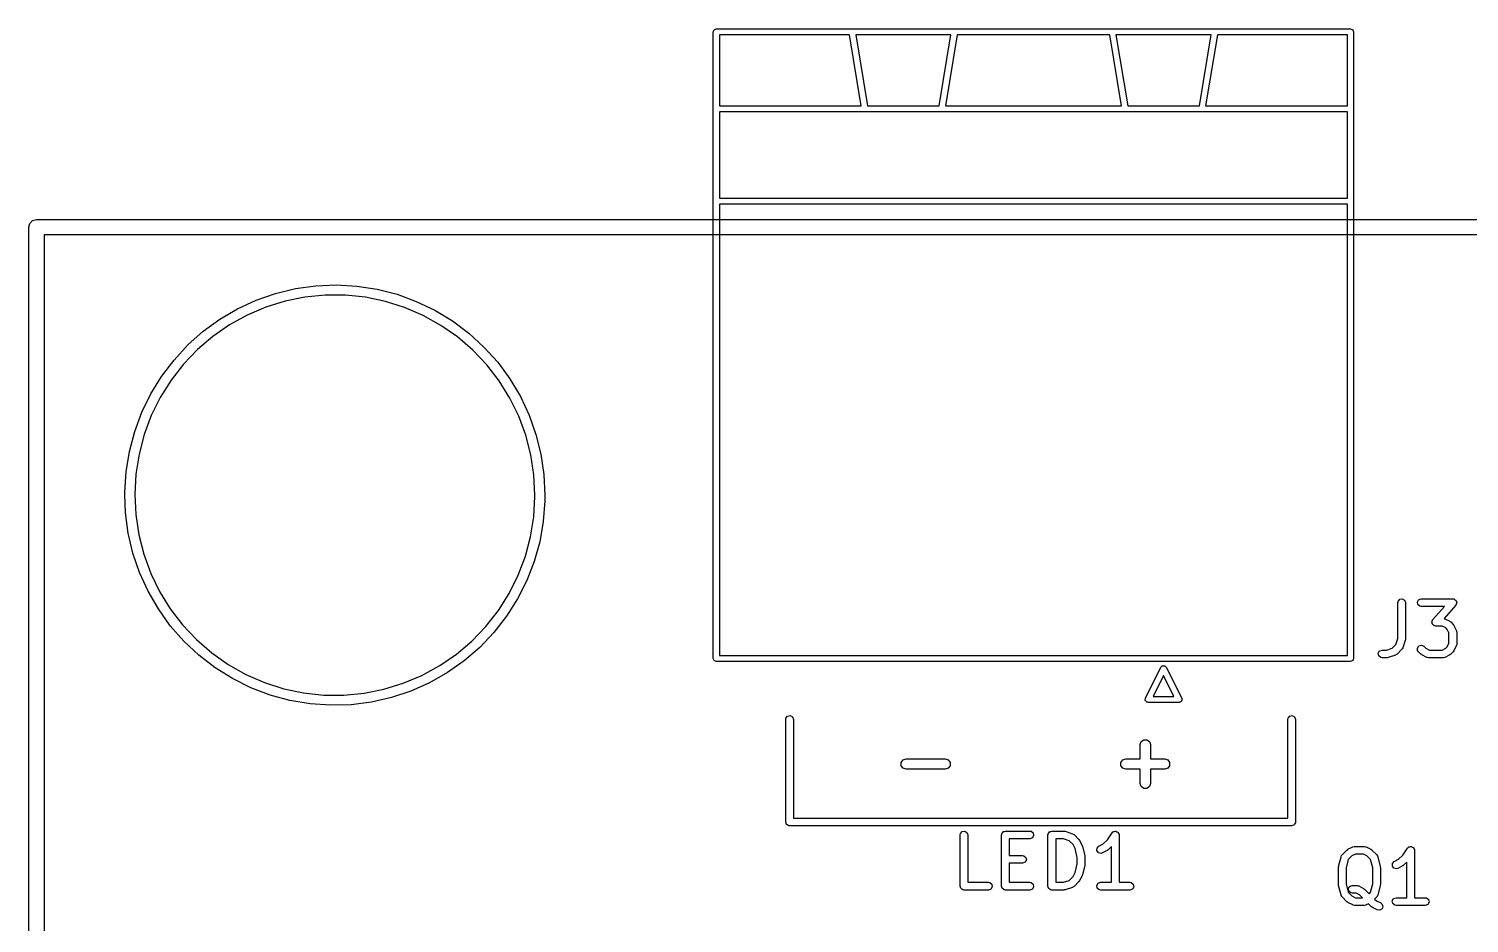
# Model space of a CAD drawing. Extents: x 51 to 223, y -135 to -33.
# Drawn here: x 50.77 to 78.89, y -50.45 to -33.01 of the extents above; entities that cross this region are included whole.
import ezdxf

# ---------------------------------------------------------------- set-up
doc = ezdxf.new("R2010")
doc.units = 0
doc.layers.add('BLACK', color=7, linetype='CONTINUOUS')

msp = doc.modelspace()

# ---------------------------------------------------------------- linework, layer by layer
at = {"layer": 'BLACK', "linetype": 'CONTINUOUS'}
for p, q in [((64.135, -33.065), (64.1526, -33.0226)), ((64.135, -45.285), (64.135, -33.065)), ((64.1526, -33.0226), (64.195, -33.005)), ((64.195, -33.005), (76.575, -33.005)), ((64.255, -33.125), (64.255, -34.505)), ((66.7942, -33.125), (64.255, -33.125)), ((67.0242, -34.505), (66.7942, -33.125)), ((66.9158, -33.125), (67.1458, -34.505)), ((68.7742, -33.125), (66.9158, -33.125)), ((68.5442, -34.505), (68.7742, -33.125)), ((68.8958, -33.125), (68.6658, -34.505)), ((71.8742, -33.125), (68.8958, -33.125)), ((72.1042, -34.505), (71.8742, -33.125)), ((71.9958, -33.125), (72.2258, -34.505)), ((73.8542, -33.125), (71.9958, -33.125)), ((73.6242, -34.505), (73.8542, -33.125)), ((73.9758, -33.125), (73.7458, -34.505)), ((76.515, -33.125), (73.9758, -33.125)), ((76.515, -34.505), (76.515, -33.125)), ((76.575, -33.005), (76.6174, -33.0226)), ((76.6174, -33.0226), (76.635, -33.065)), ((76.635, -33.065), (76.635, -45.285)), ((64.255, -34.505), (67.0242, -34.505)), ((67.1458, -34.505), (68.5442, -34.505)), ((68.6658, -34.505), (72.1042, -34.505)), ((72.2258, -34.505), (73.6242, -34.505)), ((73.7458, -34.505), (76.515, -34.505)), ((76.515, -34.625), (64.255, -34.625)), ((64.255, -34.625), (64.255, -36.305)), ((76.515, -36.305), (76.515, -34.625)), ((64.255, -36.305), (76.515, -36.305)), ((64.255, -36.425), (64.255, -45.225)), ((76.515, -36.425), (64.255, -36.425)), ((76.515, -45.225), (76.515, -36.425)), ((50.775, -36.875), (50.7951, -36.8)), ((50.7951, -36.8), (50.85, -36.7451)), ((50.85, -36.7451), (50.925, -36.725)), ((50.925, -36.725), (222.925, -36.725)), ((50.775, -130.875), (50.775, -36.875)), ((51.075, -37.025), (51.075, -130.725)), ((222.775, -37.025), (51.075, -37.025)), ((55.2141, -38.2985), (55.5924, -38.1667)), ((55.5924, -38.1667), (55.9817, -38.0725)), ((55.9817, -38.0725), (56.3784, -38.0168)), ((56.5592, -38.1996), (56.1661, -38.2388)), ((56.3784, -38.0168), (56.7786, -38)), ((56.9544, -38.2003), (56.5592, -38.1996)), ((56.7786, -38), (57.1786, -38.0224)), ((57.3474, -38.2409), (56.9544, -38.2003)), ((57.1786, -38.0224), (57.5744, -38.0837)), ((57.5744, -38.0837), (57.9624, -38.1833)), ((57.9624, -38.1833), (58.3388, -38.3203)), ((54.5049, -38.6692), (54.8504, -38.4665)), ((54.8504, -38.4665), (55.2141, -38.2985)), ((55.4016, -38.4351), (55.0381, -38.5901)), ((55.7788, -38.3176), (55.4016, -38.4351)), ((56.1661, -38.2388), (55.7788, -38.3176)), ((57.7344, -38.321), (57.3474, -38.2409)), ((58.1112, -38.4398), (57.7344, -38.321)), ((58.4741, -38.5961), (58.1112, -38.4398)), ((58.3388, -38.3203), (58.7001, -38.4934)), ((58.7001, -38.4934), (59.0427, -38.7009)), ((54.1809, -38.9047), (54.5049, -38.6692)), ((54.6922, -38.7811), (54.3673, -39.006)), ((55.0381, -38.5901), (54.6922, -38.7811)), ((58.8194, -38.7883), (58.4741, -38.5961)), ((59.1435, -39.0144), (58.8194, -38.7883)), ((59.0427, -38.7009), (59.3635, -38.9408)), ((53.8813, -39.1706), (54.1809, -38.9047)), ((54.3673, -39.006), (54.0669, -39.2627)), ((59.443, -39.272), (59.1435, -39.0144)), ((59.3635, -38.9408), (59.6593, -39.2109)), ((53.6092, -39.4645), (53.8813, -39.1706)), ((54.0669, -39.2627), (53.7939, -39.5483)), ((59.715, -39.5587), (59.443, -39.272)), ((59.6593, -39.2109), (59.9273, -39.5086)), ((53.367, -39.7836), (53.6092, -39.4645)), ((53.7939, -39.5483), (53.5511, -39.8601)), ((59.9567, -39.8713), (59.715, -39.5587)), ((59.9273, -39.5086), (60.165, -39.8311)), ((53.1571, -40.1248), (53.367, -39.7836)), ((53.5511, -39.8601), (53.3412, -40.1949)), ((60.1655, -40.2068), (59.9567, -39.8713)), ((60.165, -39.8311), (60.3702, -40.1751)), ((52.9815, -40.4848), (53.1571, -40.1248)), ((53.3412, -40.1949), (53.1661, -40.5491)), ((60.3702, -40.1751), (60.5407, -40.5376)), ((52.8418, -40.8603), (52.9815, -40.4848)), ((60.3393, -40.5616), (60.1655, -40.2068)), ((53.1661, -40.5491), (53.0277, -40.9192)), ((60.4764, -40.9322), (60.3393, -40.5616)), ((60.5407, -40.5376), (60.6751, -40.9149)), ((52.7395, -41.2475), (52.8418, -40.8603)), ((53.0277, -40.9192), (52.9274, -41.3014)), ((60.5753, -41.3148), (60.4764, -40.9322)), ((60.6751, -40.9149), (60.772, -41.3036)), ((52.6755, -41.643), (52.7395, -41.2475)), ((52.9274, -41.3014), (52.8663, -41.6918)), ((60.6351, -41.7054), (60.5753, -41.3148)), ((60.772, -41.3036), (60.8305, -41.6999)), ((52.6503, -42.0428), (52.6755, -41.643)), ((52.8663, -41.6918), (52.8449, -42.0864)), ((60.6551, -42.1), (60.6351, -41.7054)), ((60.8305, -41.6999), (60.8501, -42.1)), ((52.6518, -42.0864), (52.6503, -42.0428)), ((52.6643, -42.4431), (52.6518, -42.0864)), ((52.8449, -42.0864), (52.8635, -42.4811)), ((60.6322, -42.5217), (60.655, -42.1273)), ((60.655, -42.1273), (60.6551, -42.1)), ((60.8501, -42.1), (60.8485, -42.2145)), ((52.7173, -42.8401), (52.6643, -42.4431)), ((60.8485, -42.2145), (60.8177, -42.6139)), ((52.8635, -42.4811), (52.922, -42.8719)), ((60.5698, -42.9119), (60.6322, -42.5217)), ((60.8177, -42.6139), (60.7482, -43.0084)), ((52.8088, -43.2301), (52.7173, -42.8401)), ((52.922, -42.8719), (53.0196, -43.2548)), ((60.4682, -43.2938), (60.5698, -42.9119)), ((60.7482, -43.0084), (60.6405, -43.3942)), ((52.9378, -43.6093), (52.8088, -43.2301)), ((53.0196, -43.2548), (53.1553, -43.6258)), ((60.3285, -43.6634), (60.4682, -43.2938)), ((60.6405, -43.3942), (60.4956, -43.7677)), ((53.1033, -43.9741), (52.9378, -43.6093)), ((53.1553, -43.6258), (53.3279, -43.9813)), ((60.1522, -44.017), (60.3285, -43.6634)), ((60.4956, -43.7677), (60.315, -44.1252)), ((53.3036, -44.321), (53.1033, -43.9741)), ((53.3279, -43.9813), (53.5356, -44.3175)), ((59.941, -44.351), (60.1522, -44.017)), ((60.315, -44.1252), (60.1004, -44.4634)), ((77.5012, -44.1717), (77.5342, -44.1324)), ((77.5342, -44.1324), (77.5847, -44.1235)), ((77.5847, -44.1235), (77.6291, -44.1492)), ((77.8788, -44.1844), (77.9044, -44.1399)), ((77.9044, -44.1399), (77.9526, -44.1224)), ((77.9526, -44.1224), (78.5717, -44.1224)), ((78.5717, -44.1224), (78.5828, -44.1243)), ((78.5828, -44.1243), (78.5862, -44.1238)), ((78.5862, -44.1238), (78.5889, -44.1254)), ((78.5889, -44.1254), (78.5973, -44.1269)), ((78.5973, -44.1269), (78.6128, -44.1399)), ((78.6128, -44.1399), (78.6301, -44.1504)), ((53.5368, -44.6468), (53.3036, -44.321)), ((53.5356, -44.3175), (53.7761, -44.631)), ((59.6972, -44.662), (59.941, -44.351)), ((77.4967, -44.1974), (77.5012, -44.1717)), ((77.4967, -44.8995), (77.4967, -44.1974)), ((77.6291, -44.1492), (77.6467, -44.1974)), ((77.6467, -44.1974), (77.6467, -44.9117)), ((77.8877, -44.2349), (77.8788, -44.1844)), ((77.927, -44.2679), (77.8877, -44.2349)), ((77.9526, -44.2724), (77.927, -44.2679)), ((78.4064, -44.2724), (77.9526, -44.2724)), ((78.1819, -44.5289), (78.4064, -44.2724)), ((78.6281, -44.2468), (78.4006, -44.5068)), ((78.6354, -44.2279), (78.6281, -44.2468)), ((78.6301, -44.1504), (78.632, -44.156)), ((78.632, -44.156), (78.6366, -44.1599)), ((78.6455, -44.2104), (78.6354, -44.2279)), ((78.6366, -44.1599), (78.6401, -44.1798)), ((78.6401, -44.1798), (78.6466, -44.1989)), ((78.6466, -44.1989), (78.6445, -44.2045)), ((78.6445, -44.2045), (78.6455, -44.2104)), ((53.8007, -44.9482), (53.5368, -44.6468)), ((53.7761, -44.631), (54.0471, -44.9185)), ((59.4232, -44.9467), (59.6972, -44.662)), ((60.1004, -44.4634), (59.8537, -44.7791)), ((78.1633, -44.5768), (78.1655, -44.5712)), ((78.1699, -44.5959), (78.1633, -44.5768)), ((78.1645, -44.5653), (78.1746, -44.5478)), ((78.1655, -44.5712), (78.1645, -44.5653)), ((78.1734, -44.6158), (78.1699, -44.5959)), ((78.178, -44.6197), (78.1734, -44.6158)), ((78.1746, -44.5478), (78.1819, -44.5289)), ((78.1799, -44.6253), (78.178, -44.6197)), ((78.1972, -44.6358), (78.1799, -44.6253)), ((78.2127, -44.6488), (78.1972, -44.6358)), ((78.2211, -44.6503), (78.2127, -44.6488)), ((78.2238, -44.6519), (78.2211, -44.6503)), ((78.2272, -44.6514), (78.2238, -44.6519)), ((78.2383, -44.6533), (78.2272, -44.6514)), ((78.3635, -44.6533), (78.2383, -44.6533)), ((78.432, -44.6876), (78.3635, -44.6533)), ((78.4006, -44.5068), (78.4068, -44.5079)), ((78.4068, -44.5079), (78.4103, -44.5107)), ((78.4103, -44.5107), (78.4147, -44.5113)), ((78.4147, -44.5113), (78.51, -44.5589)), ((78.4624, -44.718), (78.432, -44.6876)), ((78.51, -44.5589), (78.528, -44.5722)), ((78.528, -44.5722), (78.5295, -44.5729)), ((78.5295, -44.5729), (78.5771, -44.6205)), ((78.5771, -44.6205), (78.5899, -44.6389)), ((78.5899, -44.6389), (78.5911, -44.64)), ((78.5911, -44.64), (78.6387, -44.7353)), ((54.0927, -45.2224), (53.8007, -44.9482)), ((54.0471, -44.9185), (54.3458, -45.1773)), ((59.1219, -45.2023), (59.4232, -44.9467)), ((59.8537, -44.7791), (59.5775, -45.0692)), ((77.4585, -45.014), (77.4967, -44.8995)), ((77.6428, -44.9354), (77.5952, -45.0782)), ((77.6467, -44.9117), (77.6428, -44.9337)), ((77.6428, -44.9337), (77.6428, -44.9354)), ((78.4967, -44.7865), (78.4624, -44.718)), ((78.4967, -44.9892), (78.4967, -44.7865)), ((78.6387, -44.7353), (78.6462, -44.7602)), ((78.6462, -44.7602), (78.6451, -44.7646)), ((78.6451, -44.7646), (78.6467, -44.7688)), ((78.6467, -44.7688), (78.6467, -45.0069)), ((54.41, -45.4668), (54.0927, -45.2224)), ((54.3458, -45.1773), (54.6691, -45.4045)), ((58.7962, -45.4261), (59.1219, -45.2023)), ((59.5775, -45.0692), (59.2743, -45.3309)), ((64.255, -45.225), (76.515, -45.225)), ((77.1169, -45.1844), (77.1425, -45.1399)), ((77.1258, -45.2349), (77.1169, -45.1844)), ((77.1651, -45.2679), (77.1258, -45.2349)), ((77.1425, -45.1399), (77.1907, -45.1224)), ((77.1907, -45.1224), (77.2738, -45.1224)), ((77.2738, -45.1224), (77.3883, -45.0842)), ((77.4525, -45.2209), (77.3097, -45.2685)), ((77.3883, -45.0842), (77.4585, -45.014)), ((77.456, -45.2181), (77.4525, -45.2209)), ((77.4605, -45.2177), (77.456, -45.2181)), ((77.4818, -45.2028), (77.4605, -45.2177)), ((77.5771, -45.1076), (77.4818, -45.2028)), ((77.579, -45.1035), (77.5771, -45.1076)), ((77.5828, -45.1011), (77.579, -45.1035)), ((77.5952, -45.0782), (77.5828, -45.1011)), ((77.8802, -45.0827), (77.9096, -45.0407)), ((77.8846, -45.1338), (77.8802, -45.0827)), ((77.8996, -45.1552), (77.8846, -45.1338)), ((77.9472, -45.2028), (77.8996, -45.1552)), ((77.9096, -45.0407), (77.9592, -45.0274)), ((77.9487, -45.2035), (77.9472, -45.2028)), ((77.9667, -45.2168), (77.9487, -45.2035)), ((77.9592, -45.0274), (78.0057, -45.0491)), ((78.0619, -45.2645), (77.9667, -45.2168)), ((78.0057, -45.0491), (78.0447, -45.0881)), ((78.0447, -45.0881), (78.1132, -45.1224)), ((78.0664, -45.265), (78.0619, -45.2645)), ((78.0698, -45.2679), (78.0664, -45.265)), ((78.1132, -45.1224), (78.3635, -45.1224)), ((78.3635, -45.1224), (78.432, -45.0881)), ((78.4147, -45.2645), (78.3898, -45.2719)), ((78.51, -45.2168), (78.4147, -45.2645)), ((78.432, -45.0881), (78.4624, -45.0577)), ((78.4624, -45.0577), (78.4967, -44.9892)), ((78.5111, -45.2157), (78.51, -45.2168)), ((78.5295, -45.2028), (78.5111, -45.2157)), ((78.5771, -45.1552), (78.5295, -45.2028)), ((78.5778, -45.1537), (78.5771, -45.1552)), ((78.5911, -45.1357), (78.5778, -45.1537)), ((78.6387, -45.0404), (78.5911, -45.1357)), ((78.6393, -45.036), (78.6387, -45.0404)), ((78.6421, -45.0326), (78.6393, -45.036)), ((78.6467, -45.0069), (78.6421, -45.0326)), ((54.7497, -45.679), (54.41, -45.4668)), ((54.6691, -45.4045), (55.0137, -45.5978)), ((58.4496, -45.6158), (58.7962, -45.4261)), ((59.2743, -45.3309), (58.9469, -45.5618)), ((64.1526, -45.3274), (64.135, -45.285)), ((64.195, -45.345), (64.1526, -45.3274)), ((76.575, -45.345), (64.195, -45.345)), ((72.5713, -46.0582), (72.8713, -45.4582)), ((72.8713, -45.4582), (72.8857, -45.4457)), ((72.8857, -45.4457), (72.8982, -45.4313)), ((72.8982, -45.4313), (72.9026, -45.431)), ((72.9026, -45.431), (72.906, -45.4281)), ((72.906, -45.4281), (72.925, -45.4294)), ((72.925, -45.4294), (72.944, -45.4281)), ((72.944, -45.4281), (72.9474, -45.431)), ((72.9474, -45.431), (72.9518, -45.4313)), ((72.9518, -45.4313), (72.9643, -45.4457)), ((72.9643, -45.4457), (72.9787, -45.4582)), ((72.9787, -45.4582), (73.2787, -46.0582)), ((76.6174, -45.3274), (76.575, -45.345)), ((76.635, -45.285), (76.6174, -45.3274)), ((77.1907, -45.2724), (77.1651, -45.2679)), ((77.286, -45.2724), (77.1907, -45.2724)), ((77.2875, -45.2718), (77.286, -45.2724)), ((77.3097, -45.2685), (77.2875, -45.2718)), ((78.0955, -45.2724), (78.0698, -45.2679)), ((78.3812, -45.2724), (78.0955, -45.2724)), ((78.3854, -45.2708), (78.3812, -45.2724)), ((78.3898, -45.2719), (78.3854, -45.2708)), ((55.1085, -45.8572), (54.7497, -45.679)), ((55.0137, -45.5978), (55.376, -45.7554)), ((55.376, -45.7554), (55.7525, -45.8755)), ((57.7079, -45.8858), (58.0856, -45.7696)), ((58.0856, -45.7696), (58.4496, -45.6158)), ((58.5986, -45.7597), (58.2327, -45.9226)), ((58.9469, -45.5618), (58.5986, -45.7597)), ((72.925, -45.6192), (72.7221, -46.025)), ((73.1279, -46.025), (72.925, -45.6192)), ((55.483, -45.9994), (55.1085, -45.8572)), ((55.8696, -46.1044), (55.483, -45.9994)), ((55.7525, -45.8755), (56.1391, -45.957)), ((56.2645, -46.1712), (55.8696, -46.1044)), ((56.1391, -45.957), (56.532, -45.999)), ((56.532, -45.999), (56.9271, -46.0011)), ((56.9271, -46.0011), (57.3205, -45.9632)), ((57.3205, -45.9632), (57.7079, -45.8858)), ((57.8526, -46.049), (57.462, -46.1378)), ((58.2327, -45.9226), (57.8526, -46.049)), ((72.565, -46.085), (72.5703, -46.0721)), ((72.5688, -46.0941), (72.565, -46.085)), ((72.5681, -46.104), (72.5688, -46.0941)), ((72.5772, -46.1145), (72.5681, -46.104)), ((72.5703, -46.0721), (72.5713, -46.0582)), ((72.7221, -46.025), (73.1279, -46.025)), ((73.2819, -46.104), (73.2728, -46.1145)), ((73.2787, -46.0582), (73.2797, -46.0721)), ((73.2797, -46.0721), (73.285, -46.085)), ((73.285, -46.085), (73.2812, -46.0941)), ((73.2812, -46.0941), (73.2819, -46.104)), ((56.6641, -46.1992), (56.2645, -46.1712)), ((57.0646, -46.188), (56.6641, -46.1992)), ((57.462, -46.1378), (57.0646, -46.188)), ((72.5826, -46.1274), (72.5772, -46.1145)), ((72.5917, -46.1312), (72.5826, -46.1274)), ((72.5982, -46.1387), (72.5917, -46.1312)), ((72.6121, -46.1397), (72.5982, -46.1387)), ((72.625, -46.145), (72.6121, -46.1397)), ((73.225, -46.145), (72.625, -46.145)), ((73.2379, -46.1397), (73.225, -46.145)), ((73.2518, -46.1387), (73.2379, -46.1397)), ((73.2583, -46.1312), (73.2518, -46.1387)), ((73.2674, -46.1274), (73.2583, -46.1312)), ((73.2728, -46.1145), (73.2674, -46.1274)), ((65.55, -46.475), (65.5545, -46.4493)), ((65.55, -48.475), (65.55, -46.475)), ((65.5545, -46.4493), (65.5875, -46.41)), ((65.5875, -46.41), (65.638, -46.4011)), ((65.638, -46.4011), (65.6825, -46.4268)), ((65.6825, -46.4268), (65.7, -46.475)), ((65.7, -46.475), (65.7, -48.4)), ((75.35, -46.475), (75.3545, -46.4493)), ((75.35, -48.4), (75.35, -46.475)), ((75.3545, -46.4493), (75.3875, -46.41)), ((75.3875, -46.41), (75.438, -46.4011)), ((75.438, -46.4011), (75.4825, -46.4268)), ((75.4825, -46.4268), (75.5, -46.475)), ((75.5, -46.475), (75.5, -48.475)), ((72.4679, -46.9655), (72.487, -46.9067)), ((72.487, -46.9067), (72.537, -46.8704)), ((72.537, -46.8704), (72.5988, -46.8704)), ((72.5988, -46.8704), (72.6488, -46.9067)), ((72.6488, -46.9067), (72.6679, -46.9655)), ((72.4679, -47.2464), (72.4679, -46.9655)), ((72.6679, -46.9655), (72.6679, -47.2464)), ((67.8061, -47.3155), (67.8424, -47.2655)), ((67.8061, -47.3773), (67.8061, -47.3155)), ((67.8424, -47.4273), (67.8061, -47.3773)), ((67.8424, -47.2655), (67.9012, -47.2464)), ((67.9012, -47.4464), (67.8424, -47.4273)), ((67.9012, -47.2464), (68.6631, -47.2464)), ((68.6631, -47.4464), (67.9012, -47.4464)), ((68.6631, -47.2464), (68.7219, -47.2655)), ((68.7219, -47.4273), (68.6631, -47.4464)), ((68.7219, -47.2655), (68.7582, -47.3155)), ((68.7582, -47.3773), (68.7219, -47.4273)), ((68.7582, -47.3155), (68.7582, -47.3773)), ((72.0918, -47.3155), (72.1281, -47.2655)), ((72.0918, -47.3773), (72.0918, -47.3155)), ((72.1281, -47.4273), (72.0918, -47.3773)), ((72.1281, -47.2655), (72.1869, -47.2464)), ((72.1869, -47.4464), (72.1281, -47.4273)), ((72.1869, -47.2464), (72.4679, -47.2464)), ((72.4679, -47.4464), (72.1869, -47.4464)), ((72.4679, -47.7274), (72.4679, -47.4464)), ((72.6679, -47.2464), (72.9488, -47.2464)), ((72.9488, -47.4464), (72.6679, -47.4464)), ((72.6679, -47.4464), (72.6679, -47.7274)), ((72.9488, -47.2464), (73.0076, -47.2655)), ((73.0076, -47.4273), (72.9488, -47.4464)), ((73.0076, -47.2655), (73.0439, -47.3155)), ((73.0439, -47.3773), (73.0076, -47.4273)), ((73.0439, -47.3155), (73.0439, -47.3773)), ((72.487, -47.7862), (72.4679, -47.7274)), ((72.537, -47.8225), (72.487, -47.7862)), ((72.6488, -47.7862), (72.5988, -47.8225)), ((72.6679, -47.7274), (72.6488, -47.7862)), ((72.5988, -47.8225), (72.537, -47.8225)), ((65.5567, -48.4933), (65.55, -48.475)), ((65.56, -48.5125), (65.5567, -48.4933)), ((65.5652, -48.5168), (65.56, -48.5125)), ((65.5675, -48.5232), (65.5652, -48.5168)), ((65.5844, -48.533), (65.5675, -48.5232)), ((65.5993, -48.5455), (65.5844, -48.533)), ((65.6091, -48.5472), (65.5993, -48.5455)), ((65.612, -48.5489), (65.6091, -48.5472)), ((65.6153, -48.5483), (65.612, -48.5489)), ((65.625, -48.55), (65.6153, -48.5483)), ((75.425, -48.55), (65.625, -48.55)), ((65.7, -48.4), (75.35, -48.4)), ((75.4433, -48.5433), (75.425, -48.55)), ((75.4625, -48.54), (75.4433, -48.5433)), ((75.4668, -48.5348), (75.4625, -48.54)), ((75.4732, -48.5325), (75.4668, -48.5348)), ((75.483, -48.5156), (75.4732, -48.5325)), ((75.4955, -48.5007), (75.483, -48.5156)), ((75.4972, -48.4909), (75.4955, -48.5007)), ((75.4989, -48.488), (75.4972, -48.4909)), ((75.5, -48.475), (75.4983, -48.4847)), ((75.4983, -48.4847), (75.4989, -48.488)), ((68.9548, -48.7274), (68.9593, -48.7017)), ((68.9548, -49.7274), (68.9548, -48.7274)), ((68.9593, -48.7017), (68.9923, -48.6624)), ((68.9923, -48.6624), (69.0428, -48.6535)), ((69.0428, -48.6535), (69.0872, -48.6792)), ((69.0872, -48.6792), (69.1048, -48.7274)), ((69.1048, -48.7274), (69.1048, -49.6524)), ((69.7643, -48.7274), (69.766, -48.7176)), ((69.7643, -49.7274), (69.7643, -48.7274)), ((69.7654, -48.7144), (69.7671, -48.7115)), ((69.766, -48.7176), (69.7654, -48.7144)), ((69.7671, -48.7115), (69.7688, -48.7017)), ((69.7688, -48.7017), (69.7813, -48.6868)), ((69.7813, -48.6868), (69.7911, -48.6699)), ((69.7911, -48.6699), (69.7974, -48.6676)), ((69.7974, -48.6676), (69.8018, -48.6624)), ((69.8018, -48.6624), (69.821, -48.659)), ((69.821, -48.659), (69.8393, -48.6524)), ((69.8393, -48.6524), (70.3155, -48.6524)), ((70.3155, -48.8024), (69.9143, -48.8024)), ((69.9143, -48.8024), (69.9143, -49.1286)), ((70.3155, -48.6524), (70.3411, -48.6569)), ((70.3637, -48.7848), (70.3155, -48.8024)), ((70.3411, -48.6569), (70.3804, -48.6899)), ((70.3893, -48.7404), (70.3637, -48.7848)), ((70.3804, -48.6899), (70.3893, -48.7404)), ((70.669, -48.7274), (70.6708, -48.7176)), ((70.669, -49.7274), (70.669, -48.7274)), ((70.6702, -48.7144), (70.6719, -48.7115)), ((70.6708, -48.7176), (70.6702, -48.7144)), ((70.6719, -48.7115), (70.6736, -48.7017)), ((70.6736, -48.7017), (70.6861, -48.6868)), ((70.6861, -48.6868), (70.6958, -48.6699)), ((70.6958, -48.6699), (70.7022, -48.6676)), ((70.7022, -48.6676), (70.7065, -48.6624)), ((70.7065, -48.6624), (70.7257, -48.659)), ((70.7257, -48.659), (70.744, -48.6524)), ((70.744, -48.6524), (70.9821, -48.6524)), ((70.819, -48.8024), (70.819, -49.6524)), ((70.97, -48.8024), (70.819, -48.8024)), ((71.0845, -48.8406), (70.97, -48.8024)), ((70.9821, -48.6524), (71.0042, -48.6563)), ((71.0042, -48.6563), (71.0059, -48.6562)), ((71.0059, -48.6562), (71.1487, -48.7038)), ((71.1586, -48.9147), (71.0845, -48.8406)), ((71.1487, -48.7038), (71.1716, -48.7163)), ((71.1971, -48.9917), (71.1586, -48.9147)), ((71.1716, -48.7163), (71.174, -48.7201)), ((71.174, -48.7201), (71.178, -48.722)), ((71.178, -48.722), (71.2733, -48.8172)), ((71.2733, -48.8172), (71.2861, -48.8356)), ((71.2861, -48.8356), (71.2873, -48.8367)), ((71.2873, -48.8367), (71.3349, -48.9319)), ((71.6629, -48.946), (71.7472, -48.9038)), ((71.7472, -48.9038), (71.8286, -48.8225)), ((71.8286, -48.8225), (71.9197, -48.6858)), ((71.9197, -48.6858), (71.9377, -48.6669)), ((71.9377, -48.6669), (71.9419, -48.6657)), ((71.9419, -48.6657), (71.9446, -48.6624)), ((71.9446, -48.6624), (71.9661, -48.6586)), ((71.9661, -48.6586), (71.987, -48.6525)), ((71.987, -48.6525), (71.9909, -48.6543)), ((71.9909, -48.6543), (71.9952, -48.6535)), ((71.9952, -48.6535), (72.014, -48.6644)), ((72.014, -48.6644), (72.0339, -48.6731)), ((72.0339, -48.6731), (72.0359, -48.677)), ((72.0359, -48.677), (72.0396, -48.6792)), ((72.0396, -48.6792), (72.047, -48.6996)), ((72.047, -48.6996), (72.0567, -48.7191)), ((72.0567, -48.7191), (72.0557, -48.7233)), ((72.0557, -48.7233), (72.0571, -48.7274)), ((72.0571, -48.7274), (72.0571, -49.6524)), ((69.9143, -49.1286), (70.1726, -49.1286)), ((70.1726, -49.1286), (70.1983, -49.1331)), ((70.1983, -49.1331), (70.2376, -49.1661)), ((70.2376, -49.1661), (70.2465, -49.2166)), ((71.2405, -49.1652), (71.1971, -48.9917)), ((71.2405, -49.2896), (71.2405, -49.1652)), ((71.3349, -48.9319), (71.3386, -48.9443)), ((71.3386, -48.9443), (71.3406, -48.9473)), ((71.3406, -48.9473), (71.3882, -49.1378)), ((71.3882, -49.1378), (71.3893, -49.1527)), ((71.3893, -49.1527), (71.3905, -49.156)), ((71.3905, -49.156), (71.3905, -49.2988)), ((71.6245, -49.0345), (71.6276, -48.9833)), ((71.6551, -49.0757), (71.6245, -49.0345)), ((71.6276, -48.9833), (71.6629, -48.946)), ((71.705, -49.0876), (71.6551, -49.0757)), ((71.73, -49.0802), (71.705, -49.0876)), ((71.8252, -49.0326), (71.73, -49.0802)), ((71.8263, -49.0314), (71.8252, -49.0326)), ((71.8447, -49.0185), (71.8263, -49.0314)), ((71.9071, -48.9561), (71.8447, -49.0185)), ((71.9071, -49.6524), (71.9071, -48.9561)), ((76.3427, -49.3425), (76.3903, -49.152)), ((76.3903, -49.152), (76.4009, -49.1283)), ((76.4009, -49.1283), (76.4069, -49.1239)), ((76.4069, -49.1239), (76.4101, -49.1172)), ((76.4101, -49.1172), (76.5053, -49.022)), ((76.5053, -49.022), (76.5237, -49.0091)), ((76.5237, -49.0091), (76.5248, -49.0079)), ((76.5248, -49.0079), (76.62, -48.9603)), ((76.6028, -49.1366), (76.5308, -49.2086)), ((76.6713, -49.1024), (76.6028, -49.1366)), ((76.62, -48.9603), (76.645, -48.9529)), ((76.645, -48.9529), (76.6494, -48.9539)), ((76.6494, -48.9539), (76.6536, -48.9524)), ((76.6536, -48.9524), (76.844, -48.9524)), ((76.8263, -49.1024), (76.6713, -49.1024)), ((76.8949, -49.1366), (76.8263, -49.1024)), ((76.844, -48.9524), (76.8697, -48.9569)), ((76.8697, -48.9569), (76.8731, -48.9598)), ((76.8731, -48.9598), (76.8776, -48.9603)), ((76.8776, -48.9603), (76.9728, -49.0079)), ((76.9668, -49.2086), (76.8949, -49.1366)), ((76.9728, -49.0079), (76.9908, -49.0213)), ((76.9908, -49.0213), (76.9923, -49.022)), ((76.9923, -49.022), (77.0876, -49.1172)), ((77.0876, -49.1172), (77.1025, -49.1385)), ((77.1025, -49.1385), (77.1031, -49.1459)), ((77.1031, -49.1459), (77.1073, -49.152)), ((77.1073, -49.152), (77.1549, -49.3425)), ((77.5139, -49.2038), (77.5953, -49.1225)), ((77.5953, -49.1225), (77.6864, -48.9858)), ((77.6864, -48.9858), (77.7044, -48.9669)), ((77.7044, -48.9669), (77.7085, -48.9657)), ((77.7085, -48.9657), (77.7113, -48.9624)), ((77.7113, -48.9624), (77.7327, -48.9586)), ((77.7327, -48.9586), (77.7536, -48.9525)), ((77.7536, -48.9525), (77.7576, -48.9543)), ((77.7576, -48.9543), (77.7618, -48.9535)), ((77.7618, -48.9535), (77.7807, -48.9644)), ((77.7807, -48.9644), (77.8006, -48.9731)), ((77.8006, -48.9731), (77.8025, -48.977)), ((77.8025, -48.977), (77.8063, -48.9792)), ((77.8063, -48.9792), (77.8137, -48.9996)), ((77.8137, -48.9996), (77.8234, -49.0191)), ((77.8234, -49.0191), (77.8223, -49.0233)), ((77.8223, -49.0233), (77.8238, -49.0274)), ((77.8238, -49.0274), (77.8238, -49.9524)), ((70.1726, -49.2786), (69.9143, -49.2786)), ((69.9143, -49.2786), (69.9143, -49.6524)), ((70.2208, -49.261), (70.1726, -49.2786)), ((70.2465, -49.2166), (70.2208, -49.261)), ((71.1586, -49.5401), (71.1971, -49.4631)), ((71.1971, -49.4631), (71.2405, -49.2896)), ((71.3882, -49.317), (71.3406, -49.5075)), ((71.3905, -49.2988), (71.3879, -49.3136)), ((71.3879, -49.3136), (71.3882, -49.317)), ((76.3405, -49.3607), (76.3431, -49.346)), ((76.3405, -49.694), (76.3405, -49.3607)), ((76.3431, -49.346), (76.3427, -49.3425)), ((76.5308, -49.2086), (76.4905, -49.3699)), ((76.4905, -49.3699), (76.4905, -49.6848)), ((77.0071, -49.3699), (76.9668, -49.2086)), ((77.0071, -49.6848), (77.0071, -49.3699)), ((77.1549, -49.3425), (77.156, -49.3575)), ((77.156, -49.3575), (77.1571, -49.3607)), ((77.1571, -49.3607), (77.1571, -49.694)), ((77.3912, -49.3345), (77.3943, -49.2833)), ((77.4218, -49.3757), (77.3912, -49.3345)), ((77.3943, -49.2833), (77.4296, -49.246)), ((77.4717, -49.3876), (77.4218, -49.3757)), ((77.4296, -49.246), (77.5139, -49.2038)), ((77.4966, -49.3802), (77.4717, -49.3876)), ((77.5919, -49.3326), (77.4966, -49.3802)), ((77.593, -49.3314), (77.5919, -49.3326)), ((77.6114, -49.3185), (77.593, -49.3314)), ((77.6738, -49.2561), (77.6114, -49.3185)), ((77.6738, -49.9524), (77.6738, -49.2561)), ((68.9614, -49.7457), (68.9548, -49.7274)), ((68.9648, -49.7649), (68.9614, -49.7457)), ((68.97, -49.7692), (68.9648, -49.7649)), ((69.1048, -49.6524), (69.506, -49.6524)), ((69.506, -49.6524), (69.5316, -49.6569)), ((69.5316, -49.6569), (69.5709, -49.6899)), ((69.5798, -49.7404), (69.5542, -49.7848)), ((69.5709, -49.6899), (69.5798, -49.7404)), ((69.7709, -49.7457), (69.7643, -49.7274)), ((69.7743, -49.7649), (69.7709, -49.7457)), ((69.7795, -49.7692), (69.7743, -49.7649)), ((69.9143, -49.6524), (70.3155, -49.6524)), ((70.3155, -49.6524), (70.3411, -49.6569)), ((70.3411, -49.6569), (70.3804, -49.6899)), ((70.3893, -49.7404), (70.3637, -49.7848)), ((70.3804, -49.6899), (70.3893, -49.7404)), ((70.6757, -49.7457), (70.669, -49.7274)), ((70.6791, -49.7649), (70.6757, -49.7457)), ((70.6843, -49.7692), (70.6791, -49.7649)), ((70.819, -49.6524), (70.97, -49.6524)), ((70.97, -49.6524), (71.0845, -49.6142)), ((71.1487, -49.7509), (71.0059, -49.7985)), ((71.0845, -49.6142), (71.1586, -49.5401)), ((71.1522, -49.7481), (71.1487, -49.7509)), ((71.1567, -49.7477), (71.1522, -49.7481)), ((71.178, -49.7328), (71.1567, -49.7477)), ((71.2733, -49.6376), (71.178, -49.7328)), ((71.274, -49.6361), (71.2733, -49.6376)), ((71.2873, -49.6181), (71.274, -49.6361)), ((71.3349, -49.5228), (71.2873, -49.6181)), ((71.3353, -49.5193), (71.3349, -49.5228)), ((71.3406, -49.5075), (71.3353, -49.5193)), ((71.6226, -49.7144), (71.6482, -49.6699)), ((71.6315, -49.7649), (71.6226, -49.7144)), ((71.6708, -49.7979), (71.6315, -49.7649)), ((71.6482, -49.6699), (71.6964, -49.6524)), ((71.6964, -49.6524), (71.9071, -49.6524)), ((72.0571, -49.6524), (72.2679, -49.6524)), ((72.2679, -49.6524), (72.2935, -49.6569)), ((72.2935, -49.6569), (72.3328, -49.6899)), ((72.3417, -49.7404), (72.3161, -49.7848)), ((72.3328, -49.6899), (72.3417, -49.7404)), ((76.3417, -49.6973), (76.3405, -49.694)), ((76.3427, -49.7122), (76.3417, -49.6973)), ((76.3903, -49.9027), (76.3427, -49.7122)), ((76.4905, -49.6848), (76.5308, -49.8462)), ((76.5321, -49.7763), (76.5577, -49.7318)), ((76.5577, -49.7318), (76.606, -49.7143)), ((76.606, -49.7143), (76.7012, -49.7143)), ((76.7012, -49.7143), (76.7268, -49.7188)), ((76.7268, -49.7188), (76.7303, -49.7217)), ((76.7303, -49.7217), (76.7347, -49.7222)), ((76.7347, -49.7222), (76.83, -49.7698)), ((76.9668, -49.8462), (77.0071, -49.6848)), ((77.1549, -49.7122), (77.1073, -49.9027)), ((77.1571, -49.694), (77.1545, -49.7088)), ((77.1545, -49.7088), (77.1549, -49.7122)), ((68.9723, -49.7756), (68.97, -49.7692)), ((68.9892, -49.7853), (68.9723, -49.7756)), ((69.0041, -49.7979), (68.9892, -49.7853)), ((69.0139, -49.7996), (69.0041, -49.7979)), ((69.0167, -49.8012), (69.0139, -49.7996)), ((69.02, -49.8007), (69.0167, -49.8012)), ((69.0298, -49.8024), (69.02, -49.8007)), ((69.506, -49.8024), (69.0298, -49.8024)), ((69.5542, -49.7848), (69.506, -49.8024)), ((69.7818, -49.7756), (69.7795, -49.7692)), ((69.7987, -49.7853), (69.7818, -49.7756)), ((69.8136, -49.7979), (69.7987, -49.7853)), ((69.8234, -49.7996), (69.8136, -49.7979)), ((69.8263, -49.8012), (69.8234, -49.7996)), ((69.8295, -49.8007), (69.8263, -49.8012)), ((69.8393, -49.8024), (69.8295, -49.8007)), ((70.3155, -49.8024), (69.8393, -49.8024)), ((70.3637, -49.7848), (70.3155, -49.8024)), ((70.6866, -49.7756), (70.6843, -49.7692)), ((70.7035, -49.7853), (70.6866, -49.7756)), ((70.7184, -49.7979), (70.7035, -49.7853)), ((70.7281, -49.7996), (70.7184, -49.7979)), ((70.731, -49.8012), (70.7281, -49.7996)), ((70.7343, -49.8007), (70.731, -49.8012)), ((70.744, -49.8024), (70.7343, -49.8007)), ((70.9821, -49.8024), (70.744, -49.8024)), ((70.9837, -49.8018), (70.9821, -49.8024)), ((71.0059, -49.7985), (70.9837, -49.8018)), ((71.6964, -49.8024), (71.6708, -49.7979)), ((72.2679, -49.8024), (71.6964, -49.8024)), ((72.3161, -49.7848), (72.2679, -49.8024)), ((76.3945, -49.9088), (76.3903, -49.9027)), ((76.3951, -49.9162), (76.3945, -49.9088)), ((76.4101, -49.9376), (76.3951, -49.9162)), ((76.5053, -50.0328), (76.4101, -49.9376)), ((76.5068, -50.0335), (76.5053, -50.0328)), ((76.5248, -50.0468), (76.5068, -50.0335)), ((76.5308, -49.8462), (76.6028, -49.9181)), ((76.541, -49.8268), (76.5321, -49.7763)), ((76.5803, -49.8598), (76.541, -49.8268)), ((76.606, -49.8643), (76.5803, -49.8598)), ((76.6028, -49.9181), (76.6713, -49.9524)), ((76.6835, -49.8643), (76.606, -49.8643)), ((76.6713, -49.9524), (76.8058, -49.9524)), ((76.752, -49.8985), (76.6835, -49.8643)), ((76.8058, -49.9524), (76.752, -49.8985)), ((76.83, -49.7698), (76.848, -49.7832)), ((76.848, -49.7832), (76.8495, -49.7839)), ((76.8495, -49.7839), (76.9393, -49.8737)), ((76.9393, -49.8737), (76.9668, -49.8462)), ((77.0876, -49.9376), (77.0454, -49.9798)), ((77.0454, -49.9798), (77.0789, -50.0134)), ((77.0789, -50.0134), (77.1633, -50.0555)), ((77.0907, -49.9308), (77.0876, -49.9376)), ((77.0967, -49.9265), (77.0907, -49.9308)), ((77.1073, -49.9027), (77.0967, -49.9265)), ((77.3892, -50.0144), (77.4149, -49.9699)), ((77.3981, -50.0649), (77.3892, -50.0144)), ((77.4149, -49.9699), (77.4631, -49.9524)), ((77.4631, -49.9524), (77.6738, -49.9524)), ((77.8238, -49.9524), (78.0345, -49.9524)), ((78.0345, -49.9524), (78.0602, -49.9569)), ((78.0602, -49.9569), (78.0995, -49.9899)), ((78.1084, -50.0404), (78.0827, -50.0848)), ((78.0995, -49.9899), (78.1084, -50.0404)), ((76.62, -50.0945), (76.5248, -50.0468)), ((76.6245, -50.095), (76.62, -50.0945)), ((76.6279, -50.0979), (76.6245, -50.095)), ((76.6536, -50.1024), (76.6279, -50.0979)), ((76.844, -50.1024), (76.6536, -50.1024)), ((76.8483, -50.1008), (76.844, -50.1024)), ((76.8526, -50.1019), (76.8483, -50.1008)), ((76.8776, -50.0945), (76.8526, -50.1019)), ((76.9245, -50.071), (76.8776, -50.0945)), ((76.9815, -50.128), (76.9245, -50.071)), ((76.983, -50.1287), (76.9815, -50.128)), ((77.001, -50.1421), (76.983, -50.1287)), ((77.0962, -50.1897), (77.001, -50.1421)), ((77.1472, -50.1956), (77.0962, -50.1897)), ((77.19, -50.1673), (77.1472, -50.1956)), ((77.1633, -50.0555), (77.1842, -50.0711)), ((77.1842, -50.0711), (77.2046, -50.1181)), ((77.2046, -50.1181), (77.19, -50.1673)), ((77.4374, -50.0979), (77.3981, -50.0649)), ((77.4631, -50.1024), (77.4374, -50.0979)), ((78.0345, -50.1024), (77.4631, -50.1024)), ((78.0827, -50.0848), (78.0345, -50.1024))]:
    msp.add_line(p, q, dxfattribs=at)

doc.saveas('drawing.dxf')
